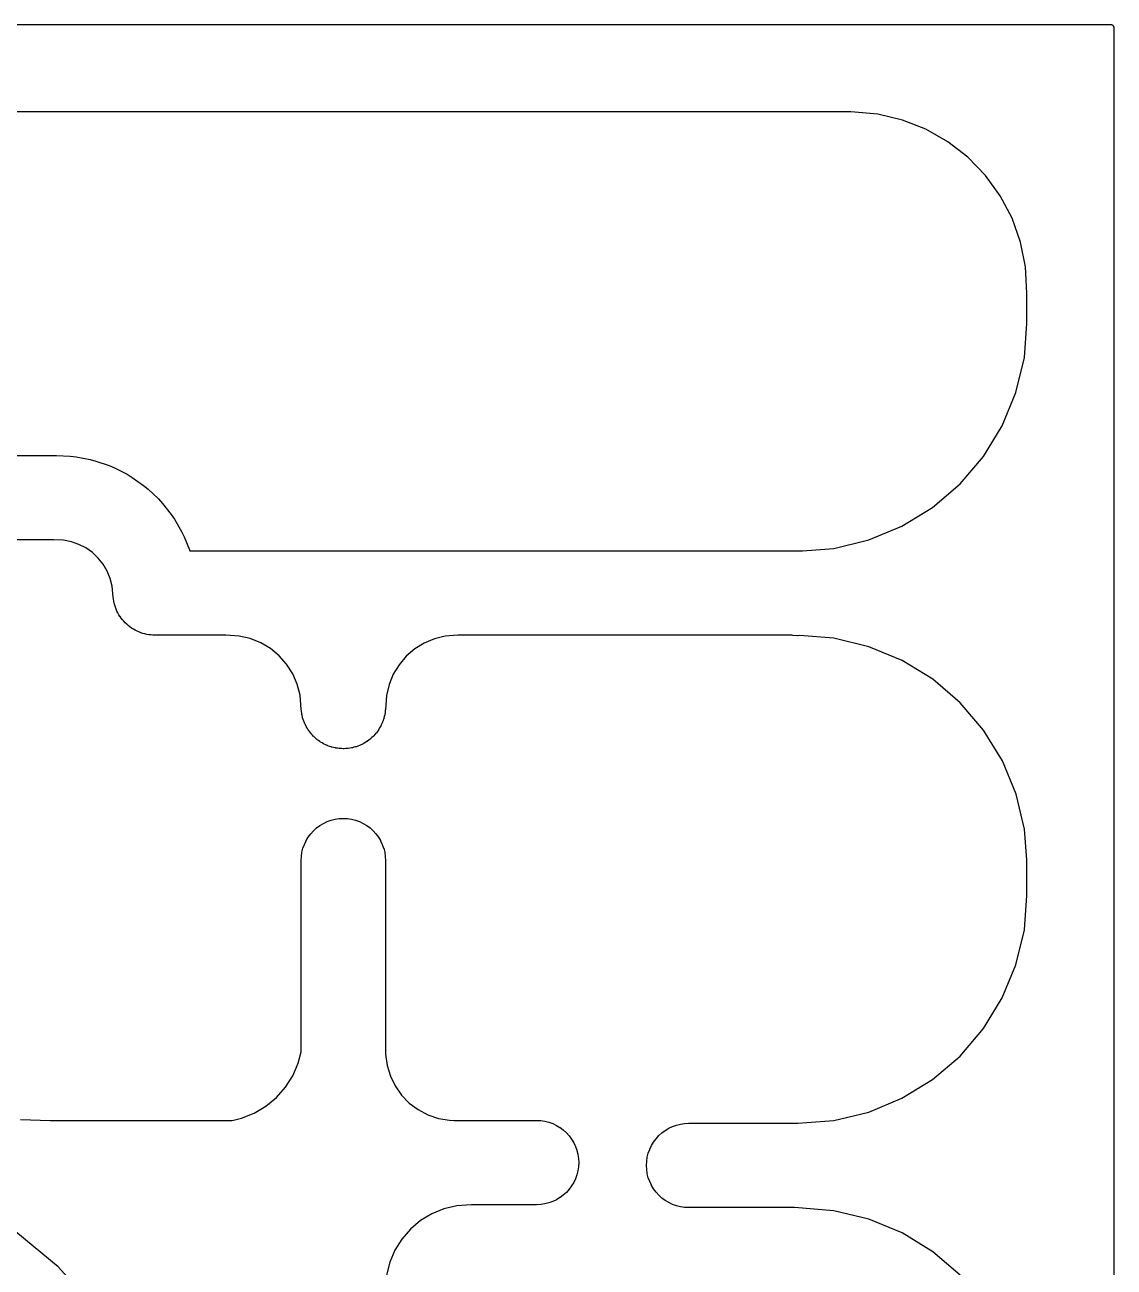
# Model space of a CAD drawing. Header units: inches. Extents: x -0.5 to 10, y -2.4 to 3.9.
# Drawn here: x 3.269 to 4.808, y 2.108 to 3.863 of the extents above; entities that cross this region are included whole.
import ezdxf

# ---------------------------------------------------------------- set-up
doc = ezdxf.new("R2010")
doc.units = ezdxf.units.IN

msp = doc.modelspace()

# ---------------------------------------------------------------- linework, layer by layer
for points in [[(4.80765, 0), (4.80765, 3.8583), (4.80765, 3.85831), (4.807649, 3.858325), (4.80763, 3.858712), (4.807628, 3.858738), (4.807626, 3.858761), (4.807569, 3.859144), (4.807565, 3.859168), (4.807559, 3.859192), (4.807465, 3.859568), (4.807458, 3.859594), (4.807451, 3.859615), (4.80732, 3.85998), (4.80731, 3.860006), (4.807301, 3.860025), (4.807136, 3.860376), (4.807124, 3.860398), (4.807112, 3.860419), (4.806913, 3.860752), (4.8069, 3.860773), (4.806886, 3.860792), (4.806655, 3.861104), (4.806641, 3.861122), (4.806624, 3.861142), (4.806364, 3.861429), (4.806347, 3.861447), (4.806329, 3.861464), (4.806042, 3.861724), (4.806022, 3.861741), (4.806004, 3.861755), (4.805692, 3.861986), (4.805673, 3.862), (4.805652, 3.862013), (4.805319, 3.862212), (4.805298, 3.862224), (4.805276, 3.862236), (4.804925, 3.862401), (4.804906, 3.86241), (4.80488, 3.86242), (4.804515, 3.862551), (4.804494, 3.862558), (4.804468, 3.862565), (4.804092, 3.862659), (4.804068, 3.862665), (4.804044, 3.862669), (4.803661, 3.862726), (4.803638, 3.862728), (4.803612, 3.86273), (4.803225, 3.862749), (4.80321, 3.86275), (4.8032, 3.86275), (0, 3.86275)], [(2.5572, 3.25425), (3.3106, 3.25425), (3.31061, 3.25425), (3.310625, 3.254249), (3.311929, 3.254185), (3.313235, 3.254191), (3.313247, 3.254191), (3.313259, 3.254191), (3.332993, 3.253308), (3.333013, 3.253307), (3.333029, 3.253306), (3.341397, 3.25233), (3.341417, 3.252327), (3.341433, 3.252324), (3.36084, 3.248643), (3.360852, 3.24864), (3.360875, 3.248635), (3.36902, 3.246478), (3.369039, 3.246473), (3.369054, 3.246468), (3.38774, 3.240062), (3.387759, 3.240055), (3.387773, 3.240049), (3.395528, 3.236755), (3.395542, 3.236749), (3.39556, 3.23674), (3.413144, 3.22774), (3.413162, 3.22773), (3.413176, 3.227722), (3.420382, 3.223358), (3.420396, 3.22335), (3.420412, 3.223339), (3.436537, 3.211928), (3.436552, 3.211916), (3.436565, 3.211906), (3.443078, 3.206561), (3.443092, 3.206548), (3.443104, 3.206537), (3.457441, 3.192947), (3.457454, 3.192935), (3.457466, 3.192922), (3.463151, 3.186704), (3.463162, 3.186692), (3.463174, 3.186677), (3.475431, 3.171186), (3.475443, 3.171169), (3.475452, 3.171157), (3.480195, 3.164193), (3.480206, 3.164176), (3.480214, 3.164163), (3.49014, 3.147085), (3.490148, 3.147071), (3.490157, 3.147053), (3.493861, 3.139486), (3.493868, 3.13947), (3.493875, 3.139453), (3.501271, 3.121136), (3.501278, 3.121118), (3.501283, 3.121103), (3.501784, 3.11955), (4.367249, 3.11955), (4.411452, 3.123062), (4.460896, 3.134967), (4.507872, 3.154457), (4.551222, 3.181053), (4.58988, 3.214099), (4.622896, 3.252783), (4.649458, 3.296154), (4.668911, 3.343144), (4.680766, 3.39255), (4.6845, 3.441043), (4.6845, 3.483543), (4.682421, 3.520906), (4.675381, 3.555923), (4.663429, 3.589582), (4.646809, 3.621197), (4.625859, 3.650125), (4.601005, 3.675777), (4.572754, 3.697631), (4.54168, 3.715242), (4.508415, 3.728252), (4.473638, 3.736395), (4.43583, 3.7397), (3.099278, 3.7397)], [(4.590091, 2.096391), (4.551399, 2.129437), (4.508014, 2.156023), (4.461004, 2.175495), (4.411526, 2.187374), (4.356128, 2.191734), (4.356116, 2.191735), (4.356103, 2.191736), (4.355995, 2.19175), (4.2065, 2.19175), (4.20649, 2.19175), (4.206475, 2.191751), (4.200688, 2.192035), (4.200661, 2.192037), (4.200639, 2.19204), (4.194907, 2.19289), (4.194883, 2.192894), (4.194858, 2.1929), (4.189237, 2.194308), (4.189211, 2.194315), (4.18919, 2.194322), (4.183734, 2.196274), (4.18371, 2.196284), (4.183689, 2.196293), (4.17845, 2.198771), (4.178428, 2.198782), (4.178407, 2.198794), (4.173437, 2.201773), (4.173419, 2.201784), (4.173396, 2.2018), (4.168741, 2.205252), (4.168723, 2.205266), (4.168703, 2.205283), (4.16441, 2.209175), (4.164392, 2.209192), (4.164375, 2.20921), (4.160483, 2.213503), (4.160466, 2.213523), (4.160452, 2.213541), (4.157, 2.218196), (4.156984, 2.218219), (4.156973, 2.218237), (4.153994, 2.223207), (4.153982, 2.223228), (4.153971, 2.22325), (4.151493, 2.228489), (4.151484, 2.22851), (4.151474, 2.228534), (4.149522, 2.23399), (4.149515, 2.234011), (4.149508, 2.234037), (4.1481, 2.239658), (4.148094, 2.239683), (4.14809, 2.239707), (4.14724, 2.245439), (4.147237, 2.245461), (4.147235, 2.245488), (4.146951, 2.251275), (4.14695, 2.2513), (4.146951, 2.251325), (4.147235, 2.257112), (4.147237, 2.257139), (4.14724, 2.257161), (4.14809, 2.262893), (4.148094, 2.262917), (4.1481, 2.262942), (4.149508, 2.268563), (4.149515, 2.268589), (4.149522, 2.26861), (4.151474, 2.274066), (4.151484, 2.27409), (4.151493, 2.274111), (4.153971, 2.27935), (4.153982, 2.279372), (4.153994, 2.279393), (4.156973, 2.284363), (4.156984, 2.284381), (4.157, 2.284404), (4.160452, 2.289059), (4.160466, 2.289077), (4.160483, 2.289097), (4.164375, 2.29339), (4.164392, 2.293408), (4.16441, 2.293425), (4.168703, 2.297317), (4.168723, 2.297334), (4.168741, 2.297348), (4.173396, 2.3008), (4.173419, 2.300816), (4.173437, 2.300827), (4.178407, 2.303806), (4.178428, 2.303818), (4.17845, 2.303829), (4.183689, 2.306307), (4.18371, 2.306316), (4.183734, 2.306326), (4.18919, 2.308278), (4.189211, 2.308285), (4.189237, 2.308292), (4.194858, 2.3097), (4.194883, 2.309706), (4.194907, 2.30971), (4.200639, 2.31056), (4.200661, 2.310563), (4.200688, 2.310565), (4.206475, 2.310849), (4.20649, 2.31085), (4.2065, 2.31085), (4.360955, 2.31085), (4.411452, 2.314862), (4.460896, 2.326767), (4.507872, 2.346257), (4.551222, 2.372853), (4.58988, 2.405899), (4.622896, 2.444583), (4.649458, 2.487954), (4.668911, 2.534944), (4.680766, 2.58435), (4.6845, 2.632843), (4.6845, 2.68299), (4.681074, 2.726526), (4.669195, 2.776004), (4.649723, 2.823014), (4.623137, 2.866399), (4.590091, 2.905091), (4.551399, 2.938137), (4.508014, 2.964723), (4.461004, 2.984195), (4.411526, 2.996074), (4.363296, 2.999869), (4.3597, 2.999761), (4.359679, 2.999761), (4.35965, 2.999762), (4.353869, 3.000155), (4.353847, 3.000157), (4.35382, 3.000161), (4.352097, 3.00045), (3.880633, 3.00045), (3.862721, 2.998984), (3.847449, 2.995267), (3.832946, 2.989207), (3.81957, 2.980952), (3.80765, 2.970707), (3.79748, 2.958723), (3.789309, 2.945296), (3.78334, 2.930755), (3.779691, 2.915344), (3.778062, 2.894877), (3.778061, 2.894866), (3.77806, 2.894853), (3.777991, 2.894322), (3.777965, 2.893788), (3.777963, 2.893761), (3.77796, 2.893739), (3.777617, 2.891425), (3.777317, 2.889106), (3.777314, 2.889083), (3.777309, 2.889058), (3.777189, 2.888536), (3.77711, 2.888007), (3.777106, 2.887983), (3.7771, 2.887958), (3.776532, 2.88569), (3.776007, 2.883411), (3.776002, 2.883391), (3.775993, 2.883364), (3.775822, 2.882856), (3.775692, 2.882337), (3.775685, 2.882311), (3.775678, 2.88229), (3.77489, 2.880088), (3.774144, 2.877872), (3.774135, 2.877848), (3.774126, 2.877826), (3.773906, 2.877338), (3.773726, 2.876834), (3.773716, 2.87681), (3.773707, 2.876789), (3.772707, 2.874675), (3.771747, 2.872542), (3.771738, 2.872524), (3.771725, 2.872498), (3.771458, 2.872034), (3.771229, 2.87155), (3.771218, 2.871528), (3.771206, 2.871507), (3.770004, 2.869501), (3.76884, 2.867473), (3.768827, 2.867453), (3.768813, 2.867432), (3.768502, 2.866996), (3.768227, 2.866537), (3.768216, 2.866519), (3.7682, 2.866496), (3.766807, 2.864617), (3.765449, 2.862713), (3.765434, 2.862693), (3.765419, 2.862674), (3.765067, 2.862271), (3.764748, 2.861841), (3.764734, 2.861823), (3.764717, 2.861803), (3.763146, 2.86007), (3.761608, 2.858308), (3.76159, 2.858289), (3.761574, 2.858273), (3.761185, 2.857906), (3.760825, 2.85751), (3.760808, 2.857492), (3.76079, 2.857475), (3.759058, 2.855904), (3.757355, 2.854301), (3.757336, 2.854285), (3.757317, 2.85427), (3.756893, 2.853943), (3.756497, 2.853583), (3.756477, 2.853566), (3.756459, 2.853552), (3.75458, 2.852159), (3.752728, 2.850731), (3.752707, 2.850715), (3.752688, 2.850703), (3.752234, 2.850419), (3.751804, 2.8501), (3.751781, 2.850084), (3.751763, 2.850073), (3.749758, 2.848871), (3.747775, 2.847631), (3.747749, 2.847616), (3.747732, 2.847607), (3.747252, 2.847369), (3.746793, 2.847094), (3.746772, 2.847082), (3.74675, 2.847071), (3.744636, 2.846071), (3.742541, 2.845031), (3.742517, 2.84502), (3.742496, 2.845012), (3.741995, 2.844822), (3.741511, 2.844593), (3.74149, 2.844584), (3.741466, 2.844574), (3.739264, 2.843786), (3.737077, 2.842957), (3.737058, 2.84295), (3.73703, 2.842942), (3.736514, 2.842802), (3.73601, 2.842622), (3.735989, 2.842615), (3.735963, 2.842608), (3.733694, 2.842039), (3.731437, 2.841429), (3.731413, 2.841423), (3.731389, 2.841418), (3.730861, 2.84133), (3.730342, 2.8412), (3.730317, 2.841194), (3.730293, 2.84119), (3.72798, 2.840847), (3.725674, 2.84046), (3.725652, 2.840457), (3.725625, 2.840455), (3.725091, 2.840418), (3.724561, 2.84034), (3.724539, 2.840337), (3.724512, 2.840335), (3.722177, 2.84022), (3.719843, 2.840062), (3.71982, 2.840061), (3.719794, 2.840061), (3.719259, 2.840077), (3.718725, 2.840051), (3.7187, 2.84005), (3.718675, 2.840051), (3.71634, 2.840165), (3.714002, 2.840236), (3.713976, 2.840238), (3.713953, 2.84024), (3.713422, 2.840309), (3.712888, 2.840335), (3.712861, 2.840337), (3.712839, 2.84034), (3.710525, 2.840683), (3.708206, 2.840983), (3.708183, 2.840986), (3.708158, 2.840991), (3.707636, 2.841111), (3.707107, 2.84119), (3.707083, 2.841194), (3.707058, 2.8412), (3.70479, 2.841768), (3.702511, 2.842293), (3.702491, 2.842298), (3.702464, 2.842307), (3.701956, 2.842478), (3.701437, 2.842608), (3.701411, 2.842615), (3.70139, 2.842622), (3.699188, 2.84341), (3.696972, 2.844156), (3.696948, 2.844165), (3.696926, 2.844174), (3.696438, 2.844394), (3.695934, 2.844574), (3.69591, 2.844584), (3.695889, 2.844593), (3.693775, 2.845593), (3.691642, 2.846553), (3.691624, 2.846562), (3.691598, 2.846575), (3.691134, 2.846842), (3.69065, 2.847071), (3.690628, 2.847082), (3.690607, 2.847094), (3.688601, 2.848296), (3.686573, 2.84946), (3.686553, 2.849473), (3.686532, 2.849487), (3.686096, 2.849798), (3.685637, 2.850073), (3.685619, 2.850084), (3.685596, 2.8501), (3.683717, 2.851493), (3.681813, 2.852851), (3.681793, 2.852866), (3.681774, 2.852881), (3.681371, 2.853233), (3.680941, 2.853552), (3.680923, 2.853566), (3.680903, 2.853583), (3.67917, 2.855154), (3.677408, 2.856692), (3.677389, 2.85671), (3.677373, 2.856726), (3.677006, 2.857115), (3.67661, 2.857475), (3.676592, 2.857492), (3.676575, 2.85751), (3.675004, 2.859242), (3.673401, 2.860945), (3.673385, 2.860964), (3.67337, 2.860983), (3.673043, 2.861407), (3.672683, 2.861803), (3.672666, 2.861823), (3.672652, 2.861841), (3.671259, 2.86372), (3.669831, 2.865572), (3.669815, 2.865593), (3.669803, 2.865612), (3.669519, 2.866066), (3.6692, 2.866496), (3.669184, 2.866519), (3.669173, 2.866537), (3.667971, 2.868542), (3.666731, 2.870525), (3.666716, 2.870551), (3.666707, 2.870568), (3.666469, 2.871048), (3.666194, 2.871507), (3.666182, 2.871528), (3.666171, 2.87155), (3.665171, 2.873664), (3.664131, 2.875759), (3.66412, 2.875783), (3.664112, 2.875804), (3.663922, 2.876305), (3.663693, 2.876789), (3.663684, 2.87681), (3.663674, 2.876834), (3.662886, 2.879036), (3.662057, 2.881223), (3.66205, 2.881242), (3.662042, 2.88127), (3.661902, 2.881786), (3.661722, 2.88229), (3.661715, 2.882311), (3.661708, 2.882337), (3.661139, 2.884606), (3.660529, 2.886863), (3.660523, 2.886887), (3.660518, 2.886911), (3.66043, 2.887439), (3.6603, 2.887958), (3.660294, 2.887983), (3.66029, 2.888007), (3.659947, 2.89032), (3.65956, 2.892626), (3.659557, 2.892648), (3.659555, 2.892675), (3.659518, 2.893209), (3.65944, 2.893739), (3.659437, 2.893761), (3.659435, 2.893788), (3.659343, 2.895664), (3.657488, 2.915601), (3.653528, 2.931122), (3.647188, 2.945832), (3.638625, 2.95937), (3.62805, 2.971402), (3.615723, 2.981631), (3.601947, 2.989805), (3.587062, 2.995725), (3.571434, 2.999242), (3.552684, 3.00045), (3.4527, 3.00045), (3.452697, 3.00045), (3.452673, 3.000451), (3.44978, 3.000593), (3.446888, 3.000735), (3.446863, 3.000737), (3.44686, 3.000737), (3.446836, 3.00074), (3.443971, 3.001165), (3.441107, 3.00159), (3.441083, 3.001594), (3.44108, 3.001595), (3.441056, 3.0016), (3.438246, 3.002304), (3.435437, 3.003008), (3.435414, 3.003014), (3.435411, 3.003015), (3.435409, 3.003016), (3.435388, 3.003023), (3.432661, 3.003999), (3.429934, 3.004974), (3.429911, 3.004983), (3.429909, 3.004984), (3.429905, 3.004985), (3.429886, 3.004994), (3.427268, 3.006232), (3.42465, 3.007471), (3.424628, 3.007482), (3.424626, 3.007483), (3.424604, 3.007495), (3.42212, 3.008984), (3.419637, 3.010473), (3.419619, 3.010484), (3.419616, 3.010486), (3.419613, 3.010488), (3.41961, 3.01049), (3.419593, 3.010502), (3.417267, 3.012227), (3.414941, 3.013952), (3.414923, 3.013966), (3.414922, 3.013967), (3.41492, 3.013969), (3.414901, 3.013985), (3.412755, 3.01593), (3.41061, 3.017875), (3.410592, 3.017892), (3.41059, 3.017894), (3.410573, 3.017912), (3.408628, 3.020057), (3.406683, 3.022203), (3.406667, 3.022222), (3.406665, 3.022224), (3.40665, 3.022243), (3.404925, 3.02457), (3.4032, 3.026896), (3.403186, 3.026916), (3.403184, 3.026918), (3.403183, 3.026921), (3.403171, 3.026939), (3.401683, 3.029423), (3.400194, 3.031907), (3.400182, 3.031928), (3.40018, 3.031931), (3.400179, 3.031933), (3.400169, 3.031953), (3.398931, 3.034571), (3.397693, 3.037189), (3.397684, 3.03721), (3.397683, 3.037211), (3.397682, 3.037214), (3.397681, 3.037217), (3.397673, 3.037237), (3.396698, 3.039963), (3.395722, 3.04269), (3.395715, 3.042711), (3.395714, 3.042714), (3.395713, 3.042716), (3.395707, 3.04274), (3.395003, 3.045549), (3.3943, 3.048358), (3.394294, 3.048382), (3.394294, 3.048385), (3.394294, 3.048386), (3.394289, 3.048409), (3.393865, 3.051274), (3.39344, 3.054139), (3.393437, 3.054161), (3.393437, 3.054163), (3.393436, 3.054166), (3.391918, 3.069586), (3.389238, 3.080497), (3.385031, 3.090915), (3.379385, 3.100629), (3.372414, 3.109441), (3.36426, 3.11717), (3.355088, 3.123661), (3.345087, 3.12878), (3.334459, 3.132423), (3.32342, 3.134517), (3.30927, 3.13515), (2.560231, 3.13515)], [(3.262615, 2.316186), (3.304668, 2.31495), (3.561591, 2.31495), (3.574692, 2.317883), (3.592676, 2.325011), (3.609323, 2.334865), (3.624224, 2.347201), (3.637012, 2.361716), (3.647371, 2.378053), (3.655048, 2.39581), (3.65915, 2.411812), (3.65915, 2.6821), (3.65915, 2.68211), (3.659151, 2.682125), (3.659435, 2.687912), (3.659437, 2.687939), (3.65944, 2.687961), (3.66029, 2.693693), (3.660294, 2.693717), (3.6603, 2.693742), (3.661708, 2.699363), (3.661715, 2.699389), (3.661722, 2.69941), (3.663674, 2.704866), (3.663684, 2.70489), (3.663693, 2.704911), (3.666171, 2.71015), (3.666182, 2.710172), (3.666194, 2.710193), (3.669173, 2.715163), (3.669184, 2.715181), (3.6692, 2.715204), (3.672652, 2.719859), (3.672666, 2.719877), (3.672683, 2.719897), (3.676575, 2.72419), (3.676592, 2.724208), (3.67661, 2.724225), (3.680903, 2.728117), (3.680923, 2.728134), (3.680941, 2.728148), (3.685596, 2.7316), (3.685619, 2.731616), (3.685637, 2.731627), (3.690607, 2.734606), (3.690628, 2.734618), (3.69065, 2.734629), (3.695889, 2.737107), (3.69591, 2.737116), (3.695934, 2.737126), (3.70139, 2.739078), (3.701411, 2.739085), (3.701437, 2.739092), (3.707058, 2.7405), (3.707083, 2.740506), (3.707107, 2.74051), (3.712839, 2.74136), (3.712861, 2.741363), (3.712888, 2.741365), (3.718675, 2.741649), (3.7187, 2.74165), (3.718725, 2.741649), (3.724512, 2.741365), (3.724539, 2.741363), (3.724561, 2.74136), (3.730293, 2.74051), (3.730317, 2.740506), (3.730342, 2.7405), (3.735963, 2.739092), (3.735989, 2.739085), (3.73601, 2.739078), (3.741466, 2.737126), (3.74149, 2.737116), (3.741511, 2.737107), (3.74675, 2.734629), (3.746772, 2.734618), (3.746793, 2.734606), (3.751763, 2.731627), (3.751781, 2.731616), (3.751804, 2.7316), (3.756459, 2.728148), (3.756477, 2.728134), (3.756497, 2.728117), (3.76079, 2.724225), (3.760808, 2.724208), (3.760825, 2.72419), (3.764717, 2.719897), (3.764734, 2.719877), (3.764748, 2.719859), (3.7682, 2.715204), (3.768216, 2.715181), (3.768227, 2.715163), (3.771206, 2.710193), (3.771218, 2.710172), (3.771229, 2.71015), (3.773707, 2.704911), (3.773716, 2.70489), (3.773726, 2.704866), (3.775678, 2.69941), (3.775685, 2.699389), (3.775692, 2.699363), (3.7771, 2.693742), (3.777106, 2.693717), (3.77711, 2.693693), (3.77796, 2.687961), (3.777963, 2.687939), (3.777965, 2.687912), (3.778249, 2.682125), (3.77825, 2.68211), (3.77825, 2.6821), (3.77825, 2.408531), (3.780527, 2.392587), (3.785136, 2.377629), (3.792027, 2.363576), (3.801031, 2.350773), (3.811926, 2.339535), (3.824445, 2.33014), (3.838278, 2.322817), (3.853087, 2.317748), (3.868498, 2.315058), (3.875482, 2.31495), (3.9917, 2.31495), (3.99171, 2.31495), (3.991725, 2.314949), (3.997512, 2.314665), (3.997539, 2.314663), (3.997561, 2.31466), (4.003293, 2.31381), (4.003317, 2.313806), (4.003342, 2.3138), (4.008963, 2.312392), (4.008989, 2.312385), (4.00901, 2.312378), (4.014466, 2.310426), (4.01449, 2.310416), (4.014511, 2.310407), (4.01975, 2.307929), (4.019772, 2.307918), (4.019793, 2.307906), (4.024763, 2.304927), (4.024781, 2.304916), (4.024804, 2.3049), (4.029459, 2.301448), (4.029477, 2.301434), (4.029497, 2.301417), (4.03379, 2.297525), (4.033808, 2.297508), (4.033825, 2.29749), (4.037717, 2.293197), (4.037734, 2.293177), (4.037748, 2.293159), (4.0412, 2.288504), (4.041216, 2.288481), (4.041227, 2.288463), (4.044206, 2.283493), (4.044218, 2.283472), (4.044229, 2.28345), (4.046707, 2.278211), (4.046716, 2.27819), (4.046726, 2.278166), (4.048678, 2.27271), (4.048685, 2.272689), (4.048692, 2.272663), (4.0501, 2.267042), (4.050106, 2.267017), (4.05011, 2.266993), (4.05096, 2.261261), (4.050963, 2.261239), (4.050965, 2.261212), (4.051249, 2.255425), (4.05125, 2.2554), (4.051249, 2.255375), (4.050965, 2.249588), (4.050963, 2.249561), (4.05096, 2.249539), (4.05011, 2.243807), (4.050106, 2.243783), (4.0501, 2.243758), (4.048692, 2.238137), (4.048685, 2.238111), (4.048678, 2.23809), (4.046726, 2.232634), (4.046716, 2.23261), (4.046707, 2.232589), (4.044229, 2.22735), (4.044218, 2.227328), (4.044206, 2.227307), (4.041227, 2.222337), (4.041216, 2.222319), (4.0412, 2.222296), (4.037748, 2.217641), (4.037734, 2.217623), (4.037717, 2.217603), (4.033825, 2.21331), (4.033808, 2.213292), (4.03379, 2.213275), (4.029497, 2.209383), (4.029477, 2.209366), (4.029459, 2.209352), (4.024804, 2.2059), (4.024781, 2.205884), (4.024763, 2.205873), (4.019793, 2.202894), (4.019772, 2.202882), (4.01975, 2.202871), (4.014511, 2.200393), (4.01449, 2.200384), (4.014466, 2.200374), (4.00901, 2.198422), (4.008989, 2.198415), (4.008963, 2.198408), (4.003342, 2.197), (4.003317, 2.196994), (4.003293, 2.19699), (3.997561, 2.19614), (3.997539, 2.196137), (3.997512, 2.196135), (3.991725, 2.195851), (3.99171, 2.19585), (3.9917, 2.19585), (3.899972, 2.19585), (3.878924, 2.194312), (3.860824, 2.190074), (3.84361, 2.183057), (3.827705, 2.173433), (3.813502, 2.161439), (3.801349, 2.147371), (3.791547, 2.131575), (3.784337, 2.114441), (3.779921, 2.096493)], [(3.367604, 2.050482), (3.315889, 2.108276), (3.256102, 2.157674)]]:
    msp.add_lwpolyline(points)

doc.saveas('drawing.dxf')
